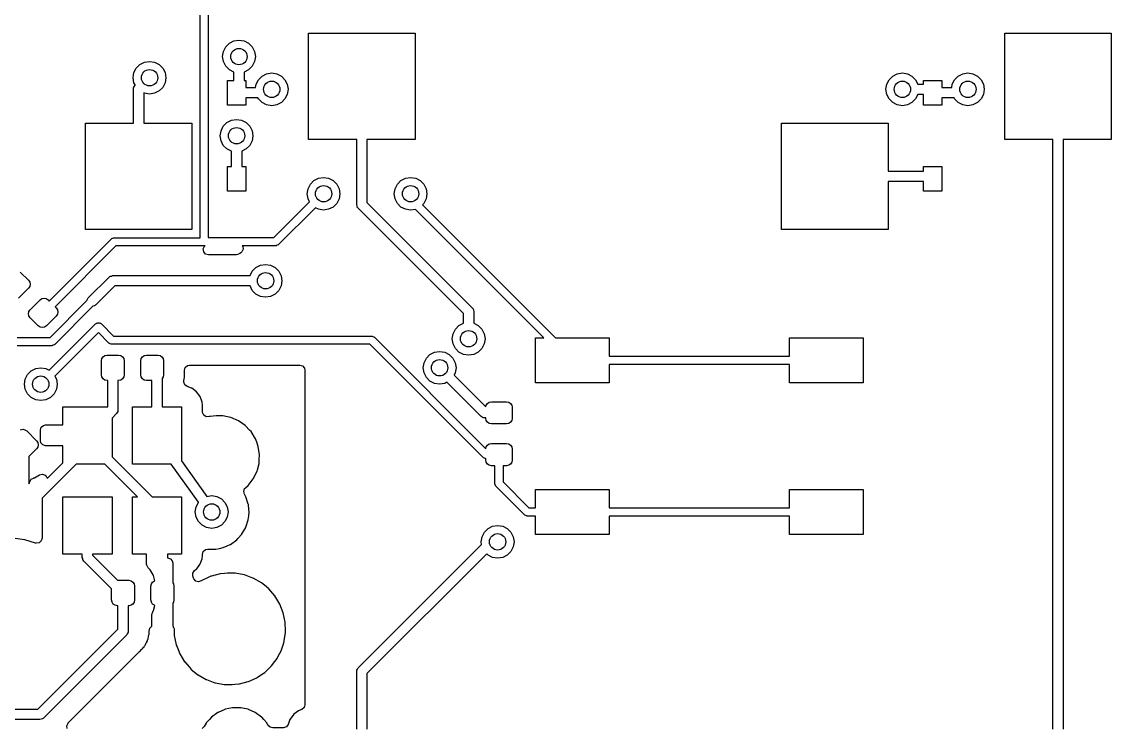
# Model space of a CAD drawing. Extents: x 3.08 to 10.86, y -3.21 to -0.59.
# Drawn here: x 4.618 to 5.665, y -1.685 to -1.006 of the extents above; entities that cross this region are included whole.
import ezdxf

# ---------------------------------------------------------------- set-up
doc = ezdxf.new("R2010")
doc.units = 0
doc.header["$MEASUREMENT"] = 0
doc.layers.add('BLACK', color=7, linetype='CONTINUOUS')

msp = doc.modelspace()

# ---------------------------------------------------------------- linework, layer by layer
at = {"layer": 'BLACK', "linetype": 'CONTINUOUS'}
for p, q in [((4.79722, -0.973994), (4.79722, -1.21341)), ((4.78935, -1.21356), (4.78935, -0.975625)), ((4.81752, -1.02663), (4.82191, -1.02439)), ((4.82191, -1.02439), (4.82677, -1.02362)), ((4.82677, -1.02362), (4.83164, -1.02439)), ((4.83164, -1.02439), (4.83603, -1.02663)), ((4.8937, -1.11909), (4.8937, -1.01673)), ((4.8937, -1.01673), (4.99606, -1.01673)), ((4.99606, -1.01673), (4.99606, -1.11909)), ((5.56299, -1.11909), (5.56299, -1.01673)), ((5.56299, -1.01673), (5.66535, -1.01673)), ((5.66535, -1.01673), (5.66535, -1.11909)), ((4.81102, -1.03937), (4.81179, -1.0345)), ((4.81179, -1.0345), (4.81403, -1.03011)), ((4.81403, -1.03011), (4.81752, -1.02663)), ((4.83603, -1.02663), (4.83951, -1.03011)), ((4.83951, -1.03011), (4.84175, -1.0345)), ((4.84175, -1.0345), (4.84252, -1.03937)), ((4.72807, -1.05045), (4.73155, -1.04697)), ((4.73155, -1.04697), (4.73595, -1.04473)), ((4.73595, -1.04473), (4.74081, -1.04396)), ((4.74081, -1.04396), (4.74568, -1.04473)), ((4.74568, -1.04473), (4.75007, -1.04697)), ((4.75007, -1.04697), (4.75355, -1.05045)), ((4.81179, -1.04424), (4.81102, -1.03937)), ((4.81403, -1.04863), (4.81179, -1.04424)), ((4.84175, -1.04424), (4.83951, -1.04863)), ((4.84252, -1.03937), (4.84175, -1.04424)), ((4.72506, -1.05971), (4.72583, -1.05484)), ((4.72583, -1.05484), (4.72807, -1.05045)), ((4.75355, -1.05045), (4.75579, -1.05484)), ((4.75579, -1.05484), (4.75656, -1.05971)), ((4.81752, -1.05211), (4.81403, -1.04863)), ((4.82185, -1.05432), (4.81752, -1.05211)), ((4.82185, -1.06234), (4.82185, -1.05432)), ((4.83603, -1.05211), (4.83169, -1.05432)), ((4.83169, -1.05432), (4.83169, -1.06234)), ((4.83951, -1.04863), (4.83603, -1.05211)), ((4.84901, -1.05813), (4.8534, -1.05589)), ((4.8534, -1.05589), (4.85827, -1.05512)), ((4.85827, -1.05512), (4.86313, -1.05589)), ((4.86313, -1.05589), (4.86752, -1.05813)), ((5.45531, -1.05813), (5.4597, -1.05589)), ((5.4597, -1.05589), (5.46457, -1.05512)), ((5.46457, -1.05512), (5.46943, -1.05589)), ((5.46943, -1.05589), (5.47382, -1.05813)), ((5.5183, -1.05813), (5.52269, -1.05589)), ((5.52269, -1.05589), (5.52756, -1.05512)), ((5.52756, -1.05512), (5.53243, -1.05589)), ((5.53243, -1.05589), (5.53682, -1.05813)), ((4.72583, -1.06458), (4.72506, -1.05971)), ((4.72559, -1.06881), (4.72625, -1.06779)), ((4.7269, -1.06666), (4.72583, -1.06458)), ((4.72625, -1.06779), (4.72683, -1.06673)), ((4.72683, -1.06673), (4.7269, -1.06666)), ((4.75579, -1.06458), (4.75355, -1.06897)), ((4.75656, -1.05971), (4.75579, -1.06458)), ((4.81561, -1.08596), (4.81561, -1.06234)), ((4.81561, -1.06234), (4.82185, -1.06234)), ((4.83169, -1.06234), (4.83333, -1.06234)), ((4.83333, -1.06234), (4.83333, -1.06923)), ((4.84278, -1.06923), (4.84329, -1.066)), ((4.84329, -1.066), (4.84553, -1.06161)), ((4.84553, -1.06161), (4.84901, -1.05813)), ((4.86752, -1.05813), (4.87101, -1.06161)), ((4.87101, -1.06161), (4.87324, -1.066)), ((4.87324, -1.066), (4.87402, -1.07087)), ((5.44882, -1.07087), (5.44959, -1.066)), ((5.44959, -1.066), (5.45183, -1.06161)), ((5.45183, -1.06161), (5.45531, -1.05813)), ((5.47382, -1.05813), (5.47731, -1.06161)), ((5.47731, -1.06161), (5.47952, -1.06594)), ((5.47952, -1.06594), (5.48491, -1.06594)), ((5.48491, -1.06594), (5.48491, -1.06234)), ((5.48491, -1.06234), (5.50262, -1.06234)), ((5.50262, -1.06234), (5.50262, -1.06923)), ((5.51207, -1.06923), (5.51258, -1.066)), ((5.51258, -1.066), (5.51482, -1.06161)), ((5.51482, -1.06161), (5.5183, -1.05813)), ((5.53682, -1.05813), (5.5403, -1.06161)), ((5.5403, -1.06161), (5.54254, -1.066)), ((5.54254, -1.066), (5.54331, -1.07087)), ((4.72539, -1.07021), (4.72552, -1.06934)), ((4.72539, -1.10335), (4.72539, -1.07021)), ((4.7255, -1.06916), (4.72556, -1.06906)), ((4.72552, -1.06934), (4.7255, -1.06916)), ((4.72556, -1.06906), (4.72559, -1.06881)), ((4.73595, -1.07469), (4.73523, -1.07433)), ((4.73523, -1.07433), (4.73523, -1.10335)), ((4.74081, -1.07546), (4.73595, -1.07469)), ((4.74568, -1.07469), (4.74081, -1.07546)), ((4.75007, -1.07245), (4.74568, -1.07469)), ((4.75355, -1.06897), (4.75007, -1.07245)), ((4.83333, -1.06923), (4.84278, -1.06923)), ((4.87324, -1.07573), (4.87101, -1.08012)), ((4.87402, -1.07087), (4.87324, -1.07573)), ((5.44959, -1.07573), (5.44882, -1.07087)), ((5.45183, -1.08012), (5.44959, -1.07573)), ((5.47952, -1.07579), (5.47731, -1.08012)), ((5.48491, -1.07579), (5.47952, -1.07579)), ((5.48491, -1.08596), (5.48491, -1.07579)), ((5.50262, -1.06923), (5.51207, -1.06923)), ((5.54254, -1.07573), (5.5403, -1.08012)), ((5.54331, -1.07087), (5.54254, -1.07573)), ((4.83333, -1.08596), (4.81561, -1.08596)), ((4.84499, -1.07907), (4.83333, -1.07907)), ((4.83333, -1.07907), (4.83333, -1.08596)), ((4.84553, -1.08012), (4.84499, -1.07907)), ((4.84901, -1.08361), (4.84553, -1.08012)), ((4.8534, -1.08584), (4.84901, -1.08361)), ((4.85827, -1.08661), (4.8534, -1.08584)), ((4.86313, -1.08584), (4.85827, -1.08661)), ((4.86752, -1.08361), (4.86313, -1.08584)), ((4.87101, -1.08012), (4.86752, -1.08361)), ((5.45531, -1.08361), (5.45183, -1.08012)), ((5.4597, -1.08584), (5.45531, -1.08361)), ((5.46457, -1.08661), (5.4597, -1.08584)), ((5.46943, -1.08584), (5.46457, -1.08661)), ((5.47382, -1.08361), (5.46943, -1.08584)), ((5.47731, -1.08012), (5.47382, -1.08361)), ((5.50262, -1.08596), (5.48491, -1.08596)), ((5.51428, -1.07907), (5.50262, -1.07907)), ((5.50262, -1.07907), (5.50262, -1.08596)), ((5.51482, -1.08012), (5.51428, -1.07907)), ((5.5183, -1.08361), (5.51482, -1.08012)), ((5.52269, -1.08584), (5.5183, -1.08361)), ((5.52756, -1.08661), (5.52269, -1.08584)), ((5.53243, -1.08584), (5.52756, -1.08661)), ((5.53682, -1.08361), (5.53243, -1.08584)), ((5.5403, -1.08012), (5.53682, -1.08361)), ((4.81961, -1.10051), (4.82447, -1.09974)), ((4.82447, -1.09974), (4.82934, -1.10051)), ((4.67913, -1.20571), (4.67913, -1.10335)), ((4.67913, -1.10335), (4.72539, -1.10335)), ((4.73523, -1.10335), (4.78149, -1.10335)), ((4.78149, -1.10335), (4.78149, -1.20571)), ((4.8095, -1.11062), (4.81173, -1.10623)), ((4.81173, -1.10623), (4.81522, -1.10274)), ((4.81522, -1.10274), (4.81961, -1.10051)), ((4.82934, -1.10051), (4.83373, -1.10274)), ((4.83373, -1.10274), (4.83721, -1.10623)), ((4.83721, -1.10623), (4.83945, -1.11062)), ((5.34842, -1.20571), (5.34842, -1.10335)), ((5.34842, -1.10335), (5.45078, -1.10335)), ((5.45078, -1.10335), (5.45078, -1.14961)), ((4.80872, -1.11549), (4.8095, -1.11062)), ((4.8095, -1.12035), (4.80872, -1.11549)), ((4.81173, -1.12474), (4.8095, -1.12035)), ((4.83945, -1.12035), (4.83721, -1.12474)), ((4.83945, -1.11062), (4.84022, -1.11549)), ((4.84022, -1.11549), (4.83945, -1.12035)), ((4.93996, -1.11909), (4.8937, -1.11909)), ((4.93996, -1.18168), (4.93996, -1.11909)), ((4.99606, -1.11909), (4.9498, -1.11909)), ((4.9498, -1.11909), (4.9498, -1.17964)), ((5.60925, -1.11909), (5.56299, -1.11909)), ((5.60925, -1.68602), (5.60925, -1.11909)), ((5.66535, -1.11909), (5.61909, -1.11909)), ((5.61909, -1.11909), (5.61909, -1.68602)), ((4.81522, -1.12823), (4.81173, -1.12474)), ((4.81955, -1.13043), (4.81522, -1.12823)), ((4.81955, -1.14501), (4.81955, -1.13043)), ((4.83373, -1.12823), (4.82939, -1.13043)), ((4.82939, -1.13043), (4.82939, -1.14501)), ((4.83721, -1.12474), (4.83373, -1.12823)), ((4.81561, -1.16863), (4.81561, -1.14501)), ((4.81561, -1.14501), (4.81955, -1.14501)), ((4.82939, -1.14501), (4.83333, -1.14501)), ((4.83333, -1.14501), (4.83333, -1.16863)), ((5.45078, -1.14961), (5.48491, -1.14961)), ((5.48491, -1.14961), (5.48491, -1.14501)), ((5.48491, -1.14501), (5.50262, -1.14501)), ((5.50262, -1.14501), (5.50262, -1.16863)), ((4.89316, -1.16639), (4.89539, -1.162)), ((4.89539, -1.162), (4.89888, -1.15852)), ((4.89888, -1.15852), (4.90327, -1.15628)), ((4.90327, -1.15628), (4.90813, -1.15551)), ((4.90813, -1.15551), (4.913, -1.15628)), ((4.913, -1.15628), (4.91739, -1.15852)), ((4.91739, -1.15852), (4.92087, -1.162)), ((4.92087, -1.162), (4.92311, -1.16639)), ((4.97682, -1.16639), (4.97906, -1.162)), ((4.97906, -1.162), (4.98254, -1.15852)), ((4.98254, -1.15852), (4.98693, -1.15628)), ((4.98693, -1.15628), (4.9918, -1.15551)), ((4.9918, -1.15551), (4.99666, -1.15628)), ((4.99666, -1.15628), (5.00105, -1.15852)), ((5.00105, -1.15852), (5.00454, -1.162)), ((5.00454, -1.162), (5.00677, -1.16639)), ((5.48491, -1.15945), (5.45078, -1.15945)), ((5.45078, -1.15945), (5.45078, -1.20571)), ((5.48491, -1.16863), (5.48491, -1.15945)), ((4.83333, -1.16863), (4.81561, -1.16863)), ((4.89239, -1.17126), (4.89316, -1.16639)), ((4.89316, -1.17613), (4.89239, -1.17126)), ((4.92311, -1.16639), (4.92388, -1.17126)), ((4.92388, -1.17126), (4.92311, -1.17613)), ((4.97605, -1.17126), (4.97682, -1.16639)), ((4.97682, -1.17613), (4.97605, -1.17126)), ((5.00677, -1.16639), (5.00754, -1.17126)), ((5.00754, -1.17126), (5.00677, -1.17613)), ((5.50262, -1.16863), (5.48491, -1.16863)), ((4.86042, -1.21341), (4.89469, -1.17914)), ((4.89469, -1.17914), (4.89316, -1.17613)), ((4.92087, -1.18052), (4.91739, -1.184)), ((4.92311, -1.17613), (4.92087, -1.18052)), ((4.9403, -1.18284), (4.93996, -1.18168)), ((4.94055, -1.18403), (4.9403, -1.18284)), ((4.9498, -1.17964), (5.05105, -1.28089)), ((4.97906, -1.18052), (4.97682, -1.17613)), ((4.98254, -1.184), (4.97906, -1.18052)), ((5.00454, -1.18052), (5.00318, -1.18187)), ((5.00318, -1.18187), (5.13116, -1.30984)), ((5.00677, -1.17613), (5.00454, -1.18052)), ((4.90026, -1.1847), (4.86483, -1.22013)), ((4.90327, -1.18624), (4.90026, -1.1847)), ((4.90813, -1.18701), (4.90327, -1.18624)), ((4.913, -1.18624), (4.90813, -1.18701)), ((4.91739, -1.184), (4.913, -1.18624)), ((4.94071, -1.18423), (4.94055, -1.18403)), ((4.94074, -1.18434), (4.94071, -1.18423)), ((4.94088, -1.18446), (4.94074, -1.18434)), ((4.9414, -1.18516), (4.94088, -1.18446)), ((5.04265, -1.28641), (4.9414, -1.18516)), ((4.98693, -1.18624), (4.98254, -1.184)), ((4.9918, -1.18701), (4.98693, -1.18624)), ((4.99645, -1.18627), (4.9918, -1.18701)), ((5.12002, -1.30984), (4.99645, -1.18627)), ((4.64441, -1.27439), (4.70408, -1.21472)), ((4.78149, -1.20571), (4.67913, -1.20571)), ((4.70408, -1.21472), (4.70436, -1.21457)), ((4.70436, -1.21457), (4.70455, -1.21431)), ((4.70455, -1.21431), (4.70543, -1.21403)), ((4.70543, -1.21403), (4.70625, -1.21361)), ((4.70625, -1.21361), (4.70656, -1.21366)), ((4.70656, -1.21366), (4.70686, -1.21356)), ((4.70686, -1.21356), (4.78935, -1.21356)), ((4.79722, -1.21341), (4.86042, -1.21341)), ((5.45078, -1.20571), (5.34842, -1.20571)), ((4.70849, -1.22144), (4.64997, -1.27996)), ((4.79313, -1.22144), (4.70849, -1.22144)), ((4.79247, -1.22431), (4.79363, -1.22177)), ((4.79287, -1.22708), (4.79247, -1.22431)), ((4.79343, -1.22134), (4.79313, -1.22144)), ((4.79375, -1.22139), (4.79343, -1.22134)), ((4.79363, -1.22177), (4.79416, -1.22128)), ((4.79396, -1.22128), (4.79375, -1.22139)), ((4.79416, -1.22128), (4.79396, -1.22128)), ((4.83073, -1.22465), (4.82952, -1.22717)), ((4.86205, -1.22128), (4.82988, -1.22128)), ((4.82988, -1.22128), (4.83038, -1.22188)), ((4.83038, -1.22188), (4.83073, -1.22465)), ((4.86235, -1.22118), (4.86205, -1.22128)), ((4.86267, -1.22123), (4.86235, -1.22118)), ((4.86349, -1.22081), (4.86267, -1.22123)), ((4.86436, -1.22053), (4.86349, -1.22081)), ((4.86455, -1.22027), (4.86436, -1.22053)), ((4.86483, -1.22013), (4.86455, -1.22027)), ((4.7947, -1.22919), (4.79287, -1.22708)), ((4.79738, -1.22998), (4.7947, -1.22919)), ((4.82448, -1.22998), (4.79738, -1.22998)), ((4.82578, -1.2298), (4.82448, -1.22998)), ((4.82788, -1.22851), (4.82578, -1.2298)), ((4.82793, -1.22856), (4.82788, -1.22851)), ((4.82812, -1.22839), (4.82793, -1.22856)), ((4.82829, -1.22819), (4.82812, -1.22839)), ((4.82875, -1.22787), (4.82829, -1.22819)), ((4.82952, -1.22717), (4.82875, -1.22787)), ((4.83741, -1.25), (4.83962, -1.24566)), ((4.83962, -1.24566), (4.8431, -1.24218)), ((4.8431, -1.24218), (4.84749, -1.23994)), ((4.84749, -1.23994), (4.85236, -1.23917)), ((4.85236, -1.23917), (4.85723, -1.23994)), ((4.85723, -1.23994), (4.86162, -1.24218)), ((4.86162, -1.24218), (4.8651, -1.24566)), ((4.8651, -1.24566), (4.86734, -1.25005)), ((4.61657, -1.24655), (4.62436, -1.25435)), ((4.62436, -1.25435), (4.62556, -1.25613)), ((4.62556, -1.25613), (4.62598, -1.25824)), ((4.68193, -1.27134), (4.70184, -1.25144)), ((4.70184, -1.25144), (4.70254, -1.25092)), ((4.70254, -1.25092), (4.70266, -1.25078)), ((4.70266, -1.25078), (4.70276, -1.25075)), ((4.70276, -1.25075), (4.70297, -1.2506)), ((4.70297, -1.2506), (4.70415, -1.25034)), ((4.70415, -1.25034), (4.70532, -1.25)), ((4.70532, -1.25), (4.83741, -1.25)), ((4.86734, -1.25005), (4.86811, -1.25492)), ((4.86811, -1.25492), (4.86734, -1.25979)), ((4.62436, -1.26214), (4.6149, -1.27161)), ((4.62556, -1.26035), (4.62436, -1.26214)), ((4.62598, -1.25824), (4.62556, -1.26035)), ((4.70735, -1.25984), (4.68889, -1.2783)), ((4.83741, -1.25984), (4.70735, -1.25984)), ((4.83962, -1.26418), (4.83741, -1.25984)), ((4.8431, -1.26766), (4.83962, -1.26418)), ((4.8651, -1.26418), (4.86162, -1.26766)), ((4.86734, -1.25979), (4.8651, -1.26418)), ((4.62603, -1.28274), (4.6355, -1.27328)), ((4.6355, -1.27328), (4.63729, -1.27208)), ((4.63729, -1.27208), (4.63939, -1.27166)), ((4.63939, -1.27166), (4.6415, -1.27208)), ((4.6415, -1.27208), (4.64329, -1.27328)), ((4.64329, -1.27328), (4.64441, -1.27439)), ((4.64522, -1.30945), (4.68062, -1.27404)), ((4.68061, -1.27377), (4.68193, -1.27134)), ((4.68062, -1.27404), (4.68061, -1.27377)), ((4.84749, -1.2699), (4.8431, -1.26766)), ((4.85236, -1.27067), (4.84749, -1.2699)), ((4.85723, -1.2699), (4.85236, -1.27067)), ((4.86162, -1.26766), (4.85723, -1.2699)), ((4.62442, -1.28664), (4.62484, -1.28453)), ((4.62484, -1.28875), (4.62442, -1.28664)), ((4.62484, -1.28453), (4.62603, -1.28274)), ((4.68635, -1.27945), (4.64963, -1.31617)), ((4.64997, -1.27996), (4.65109, -1.28107)), ((4.65109, -1.28107), (4.65228, -1.28286)), ((4.65228, -1.28708), (4.65109, -1.28887)), ((4.65228, -1.28286), (4.6527, -1.28497)), ((4.6527, -1.28497), (4.65228, -1.28708)), ((4.68776, -1.27915), (4.68635, -1.27945)), ((4.68889, -1.2783), (4.68776, -1.27915)), ((5.04265, -1.29575), (5.04265, -1.28641)), ((5.05105, -1.28089), (5.05157, -1.28159)), ((5.05157, -1.28159), (5.05171, -1.28171)), ((5.05171, -1.28171), (5.05174, -1.28182)), ((5.05174, -1.28182), (5.05189, -1.28202)), ((5.05189, -1.28202), (5.05215, -1.28321)), ((5.05215, -1.28321), (5.05249, -1.28437)), ((5.05249, -1.28437), (5.05249, -1.29575)), ((4.62603, -1.29054), (4.62484, -1.28875)), ((4.63383, -1.29833), (4.62603, -1.29054)), ((4.63562, -1.29953), (4.63383, -1.29833)), ((4.64162, -1.29833), (4.63983, -1.29953)), ((4.65109, -1.28887), (4.64162, -1.29833)), ((4.64436, -1.34102), (4.68895, -1.29643)), ((4.68895, -1.29643), (4.6895, -1.29615)), ((4.6895, -1.29615), (4.68994, -1.2957)), ((4.68994, -1.2957), (4.69056, -1.29561)), ((4.69056, -1.29561), (4.69112, -1.29532)), ((4.69112, -1.29532), (4.69173, -1.29542)), ((4.69173, -1.29542), (4.69235, -1.29532)), ((4.69235, -1.29532), (4.6929, -1.29561)), ((4.6929, -1.29561), (4.69352, -1.2957)), ((4.69352, -1.2957), (4.69396, -1.29615)), ((4.69396, -1.29615), (4.69452, -1.29643)), ((4.69452, -1.29643), (4.70614, -1.30805)), ((5.03483, -1.30144), (5.03831, -1.29795)), ((5.03831, -1.29795), (5.04265, -1.29575)), ((5.05249, -1.29575), (5.05683, -1.29795)), ((5.05683, -1.29795), (5.06031, -1.30144)), ((4.63772, -1.29995), (4.63562, -1.29953)), ((4.63983, -1.29953), (4.63772, -1.29995)), ((4.69173, -1.30478), (4.6498, -1.34671)), ((4.70172, -1.31477), (4.69173, -1.30478)), ((4.70614, -1.30805), (4.95414, -1.30805)), ((4.95414, -1.30805), (4.95444, -1.30815)), ((4.95444, -1.30815), (4.95476, -1.3081)), ((4.95476, -1.3081), (4.95558, -1.30852)), ((4.95558, -1.30852), (4.95646, -1.3088)), ((4.95646, -1.3088), (4.95664, -1.30906)), ((4.95664, -1.30906), (4.95693, -1.3092)), ((4.95693, -1.3092), (5.06422, -1.4165)), ((5.03182, -1.31069), (5.03259, -1.30583)), ((5.03259, -1.30583), (5.03483, -1.30144)), ((5.06031, -1.30144), (5.06255, -1.30583)), ((5.06255, -1.30583), (5.06332, -1.31069)), ((4.61366, -1.30945), (4.64522, -1.30945)), ((4.64685, -1.31732), (4.61366, -1.31732)), ((4.64715, -1.31722), (4.64685, -1.31732)), ((4.64747, -1.31727), (4.64715, -1.31722)), ((4.64829, -1.31686), (4.64747, -1.31727)), ((4.64916, -1.31657), (4.64829, -1.31686)), ((4.64935, -1.31631), (4.64916, -1.31657)), ((4.64963, -1.31617), (4.64935, -1.31631)), ((4.70201, -1.31492), (4.70172, -1.31477)), ((4.70219, -1.31517), (4.70201, -1.31492)), ((4.70307, -1.31546), (4.70219, -1.31517)), ((4.70389, -1.31588), (4.70307, -1.31546)), ((4.70421, -1.31583), (4.70389, -1.31588)), ((4.70451, -1.31593), (4.70421, -1.31583)), ((4.95251, -1.31593), (4.70451, -1.31593)), ((5.06142, -1.42483), (4.95251, -1.31593)), ((5.03259, -1.31556), (5.03182, -1.31069)), ((5.03483, -1.31995), (5.03259, -1.31556)), ((5.06255, -1.31556), (5.06031, -1.31995)), ((5.06332, -1.31069), (5.06255, -1.31556)), ((5.11181, -1.35315), (5.11181, -1.30984)), ((5.11181, -1.30984), (5.12002, -1.30984)), ((5.13116, -1.30984), (5.18268, -1.30984)), ((5.18268, -1.30984), (5.18268, -1.32756)), ((5.35591, -1.32756), (5.35591, -1.30984)), ((5.35591, -1.30984), (5.42677, -1.30984)), ((5.42677, -1.30984), (5.42677, -1.35315)), ((4.69449, -1.33189), (4.69491, -1.32978)), ((4.69491, -1.32978), (4.6961, -1.32799)), ((4.6961, -1.32799), (4.69789, -1.3268)), ((4.69789, -1.3268), (4.7, -1.32638)), ((4.7, -1.32638), (4.71102, -1.32638)), ((4.71102, -1.32638), (4.71313, -1.3268)), ((4.71313, -1.3268), (4.71492, -1.32799)), ((4.71492, -1.32799), (4.71612, -1.32978)), ((4.71612, -1.32978), (4.71654, -1.33189)), ((4.73228, -1.33189), (4.7327, -1.32978)), ((4.7327, -1.32978), (4.7339, -1.32799)), ((4.7339, -1.32799), (4.73569, -1.3268)), ((4.73569, -1.3268), (4.7378, -1.32638)), ((4.7378, -1.32638), (4.74882, -1.32638)), ((4.74882, -1.32638), (4.75093, -1.3268)), ((4.75093, -1.3268), (4.75272, -1.32799)), ((4.75272, -1.32799), (4.75391, -1.32978)), ((4.75391, -1.32978), (4.75433, -1.33189)), ((5.00471, -1.33372), (5.00694, -1.32933)), ((5.00694, -1.32933), (5.01043, -1.32584)), ((5.01043, -1.32584), (5.01482, -1.3236)), ((5.01482, -1.3236), (5.01968, -1.32283)), ((5.01968, -1.32283), (5.02455, -1.3236)), ((5.02455, -1.3236), (5.02894, -1.32584)), ((5.02894, -1.32584), (5.03242, -1.32933)), ((5.03242, -1.32933), (5.03466, -1.33372)), ((5.03831, -1.32344), (5.03483, -1.31995)), ((5.0427, -1.32567), (5.03831, -1.32344)), ((5.04757, -1.32644), (5.0427, -1.32567)), ((5.05244, -1.32567), (5.04757, -1.32644)), ((5.05683, -1.32344), (5.05244, -1.32567)), ((5.06031, -1.31995), (5.05683, -1.32344)), ((5.18268, -1.32756), (5.35591, -1.32756)), ((4.62697, -1.34159), (4.63136, -1.33935)), ((4.63136, -1.33935), (4.63622, -1.33858)), ((4.63622, -1.33858), (4.64109, -1.33935)), ((4.64109, -1.33935), (4.64436, -1.34102)), ((4.69449, -1.34528), (4.69449, -1.33189)), ((4.71654, -1.33189), (4.71654, -1.34528)), ((4.73228, -1.34528), (4.73228, -1.33189)), ((4.75433, -1.33189), (4.75433, -1.34528)), ((4.77435, -1.34091), (4.77514, -1.33822)), ((4.77514, -1.33822), (4.77725, -1.33639)), ((4.77725, -1.33639), (4.77931, -1.33595)), ((4.77931, -1.33595), (4.8852, -1.33595)), ((4.8852, -1.33595), (4.88788, -1.33673)), ((4.88788, -1.33673), (4.88971, -1.33885)), ((4.88971, -1.33885), (4.89016, -1.34091)), ((5.00393, -1.33858), (5.00471, -1.33372)), ((5.00471, -1.34345), (5.00393, -1.33858)), ((5.03466, -1.33372), (5.03543, -1.33858)), ((5.03543, -1.33858), (5.03466, -1.34345)), ((5.35591, -1.33543), (5.18268, -1.33543)), ((5.18268, -1.33543), (5.18268, -1.35315)), ((5.35591, -1.35315), (5.35591, -1.33543)), ((4.62048, -1.35433), (4.62125, -1.34946)), ((4.62125, -1.34946), (4.62348, -1.34507)), ((4.62348, -1.34507), (4.62697, -1.34159)), ((4.6498, -1.34671), (4.6512, -1.34946)), ((4.6512, -1.34946), (4.65197, -1.35433)), ((4.69491, -1.34738), (4.69449, -1.34528)), ((4.6961, -1.34917), (4.69491, -1.34738)), ((4.69789, -1.35037), (4.6961, -1.34917)), ((4.7, -1.35079), (4.69789, -1.35037)), ((4.70059, -1.35079), (4.7, -1.35079)), ((4.70059, -1.37598), (4.70059, -1.35079)), ((4.71102, -1.35079), (4.71043, -1.35079)), ((4.71043, -1.35079), (4.71043, -1.37913)), ((4.71313, -1.35037), (4.71102, -1.35079)), ((4.71492, -1.34917), (4.71313, -1.35037)), ((4.71612, -1.34738), (4.71492, -1.34917)), ((4.71654, -1.34528), (4.71612, -1.34738)), ((4.7327, -1.34738), (4.73228, -1.34528)), ((4.7339, -1.34917), (4.7327, -1.34738)), ((4.73569, -1.35037), (4.7339, -1.34917)), ((4.7378, -1.35079), (4.73569, -1.35037)), ((4.74311, -1.35079), (4.7378, -1.35079)), ((4.74311, -1.37598), (4.74311, -1.35079)), ((4.75391, -1.34738), (4.75295, -1.34882)), ((4.75295, -1.34882), (4.75295, -1.37598)), ((4.75433, -1.34528), (4.75391, -1.34738)), ((4.77369, -1.35227), (4.77388, -1.35054)), ((4.77388, -1.35054), (4.77417, -1.34954)), ((4.77417, -1.34954), (4.77424, -1.3493)), ((4.77417, -1.34954), (4.77417, -1.34954)), ((4.77424, -1.3493), (4.77435, -1.34785)), ((4.77435, -1.34785), (4.77435, -1.34091)), ((4.89016, -1.34091), (4.89016, -1.66253)), ((5.00694, -1.34784), (5.00471, -1.34345)), ((5.01043, -1.35132), (5.00694, -1.34784)), ((5.03466, -1.34345), (5.0336, -1.34554)), ((5.0336, -1.34554), (5.06425, -1.37619)), ((4.62125, -1.3592), (4.62048, -1.35433)), ((4.62348, -1.36359), (4.62125, -1.3592)), ((4.6512, -1.3592), (4.64896, -1.36359)), ((4.65197, -1.35433), (4.6512, -1.3592)), ((4.77466, -1.35489), (4.77369, -1.35227)), ((4.7769, -1.35657), (4.77466, -1.35489)), ((4.78104, -1.35812), (4.7769, -1.35657)), ((4.78137, -1.35824), (4.78104, -1.35812)), ((4.78104, -1.35812), (4.78104, -1.35812)), ((4.78596, -1.36168), (4.78137, -1.35824)), ((5.01482, -1.35356), (5.01043, -1.35132)), ((5.01968, -1.35433), (5.01482, -1.35356)), ((5.02455, -1.35356), (5.01968, -1.35433)), ((5.02664, -1.3525), (5.02455, -1.35356)), ((5.05951, -1.38537), (5.02664, -1.3525)), ((5.18268, -1.35315), (5.11181, -1.35315)), ((5.42677, -1.35315), (5.35591, -1.35315)), ((4.62697, -1.36707), (4.62348, -1.36359)), ((4.63136, -1.36931), (4.62697, -1.36707)), ((4.63622, -1.37008), (4.63136, -1.36931)), ((4.64109, -1.36931), (4.63622, -1.37008)), ((4.64548, -1.36707), (4.64109, -1.36931)), ((4.64896, -1.36359), (4.64548, -1.36707)), ((4.78939, -1.36627), (4.78596, -1.36168)), ((4.79141, -1.37164), (4.78939, -1.36627)), ((4.79167, -1.37409), (4.79141, -1.37164)), ((5.06573, -1.37282), (5.06745, -1.37166)), ((5.06745, -1.37166), (5.06949, -1.37126)), ((5.06949, -1.37126), (5.08406, -1.37126)), ((5.08406, -1.37126), (5.08609, -1.37166)), ((5.08609, -1.37166), (5.08781, -1.37282)), ((4.65748, -1.39354), (4.65748, -1.37598)), ((4.65748, -1.37598), (4.70059, -1.37598)), ((4.70957, -1.38155), (4.70899, -1.38261)), ((4.71023, -1.38053), (4.70957, -1.38155)), ((4.71027, -1.38028), (4.71023, -1.38053)), ((4.71032, -1.38018), (4.71027, -1.38028)), ((4.71043, -1.37913), (4.71031, -1.38)), ((4.71031, -1.38), (4.71032, -1.38018)), ((4.72441, -1.4311), (4.72441, -1.37598)), ((4.72441, -1.37598), (4.74311, -1.37598)), ((4.75295, -1.37598), (4.77165, -1.37598)), ((4.77165, -1.37598), (4.77165, -1.42819)), ((4.79167, -1.38081), (4.79167, -1.37409)), ((4.79174, -1.38161), (4.79167, -1.38081)), ((4.79294, -1.38413), (4.79174, -1.38161)), ((5.06425, -1.37619), (5.06458, -1.37454)), ((5.06458, -1.37454), (5.06573, -1.37282)), ((5.08781, -1.37282), (5.08897, -1.37454)), ((5.08897, -1.37454), (5.08937, -1.37657)), ((5.08937, -1.37657), (5.08937, -1.3872)), ((4.70899, -1.38261), (4.70472, -1.38688)), ((4.70472, -1.38688), (4.70472, -1.42414)), ((4.79532, -1.3856), (4.79294, -1.38413)), ((4.79812, -1.38555), (4.79532, -1.3856)), ((4.79825, -1.3855), (4.79812, -1.38555)), ((4.7989, -1.3853), (4.79825, -1.3855)), ((4.79915, -1.38527), (4.7989, -1.3853)), ((4.80202, -1.38498), (4.79915, -1.38527)), ((4.79915, -1.38527), (4.79915, -1.38527)), ((4.80488, -1.38469), (4.80202, -1.38498)), ((4.81078, -1.38469), (4.80488, -1.38469)), ((4.81085, -1.3847), (4.81078, -1.38469)), ((4.81104, -1.38471), (4.81085, -1.3847)), ((4.81085, -1.3847), (4.81085, -1.3847)), ((4.81085, -1.3847), (4.81085, -1.3847)), ((4.81123, -1.38474), (4.81104, -1.38471)), ((4.8159, -1.38572), (4.81123, -1.38474)), ((4.81123, -1.38474), (4.81123, -1.38474)), ((4.8189, -1.38635), (4.8159, -1.38572)), ((4.82627, -1.38954), (4.8189, -1.38635)), ((4.82647, -1.38968), (4.82627, -1.38954)), ((4.83263, -1.39399), (4.82647, -1.38968)), ((4.82647, -1.38968), (4.82647, -1.38968)), ((5.06057, -1.38595), (5.05951, -1.38537)), ((5.06159, -1.38661), (5.06057, -1.38595)), ((5.06184, -1.38664), (5.06159, -1.38661)), ((5.06194, -1.3867), (5.06184, -1.38664)), ((5.06212, -1.38669), (5.06194, -1.3867)), ((5.06299, -1.38681), (5.06212, -1.38669)), ((5.06417, -1.38681), (5.06299, -1.38681)), ((5.06417, -1.3872), (5.06417, -1.38681)), ((5.06458, -1.38924), (5.06417, -1.3872)), ((5.06573, -1.39096), (5.06458, -1.38924)), ((5.06745, -1.39212), (5.06573, -1.39096)), ((5.06949, -1.39252), (5.06745, -1.39212)), ((5.08406, -1.39252), (5.06949, -1.39252)), ((5.08609, -1.39212), (5.08406, -1.39252)), ((5.08781, -1.39096), (5.08609, -1.39212)), ((5.08897, -1.38924), (5.08781, -1.39096)), ((5.08937, -1.3872), (5.08897, -1.38924)), ((4.61672, -1.39811), (4.61883, -1.39769)), ((4.61883, -1.39769), (4.62094, -1.39811)), ((4.62094, -1.39811), (4.62272, -1.39931)), ((4.62272, -1.39931), (4.63219, -1.40877)), ((4.63591, -1.3985), (4.63669, -1.39582)), ((4.63591, -1.40858), (4.63591, -1.3985)), ((4.63669, -1.39582), (4.63881, -1.39399)), ((4.63881, -1.39399), (4.64087, -1.39354)), ((4.64087, -1.39354), (4.65748, -1.39354)), ((4.83284, -1.39414), (4.83263, -1.39399)), ((4.83302, -1.39432), (4.83284, -1.39414)), ((4.83697, -1.3985), (4.83302, -1.39432)), ((4.83836, -1.39997), (4.83697, -1.3985)), ((4.84259, -1.4068), (4.83836, -1.39997)), ((4.63219, -1.40877), (4.63338, -1.41056)), ((4.63338, -1.41056), (4.6338, -1.41267)), ((4.6338, -1.41267), (4.63338, -1.41478)), ((4.63635, -1.41064), (4.63591, -1.40858)), ((4.63818, -1.41276), (4.63635, -1.41064)), ((4.64087, -1.41354), (4.63818, -1.41276)), ((4.65748, -1.41354), (4.64087, -1.41354)), ((4.65748, -1.43009), (4.65748, -1.41354)), ((4.84268, -1.40703), (4.84259, -1.4068)), ((4.84386, -1.41024), (4.84268, -1.40703)), ((4.84268, -1.40703), (4.84268, -1.40703)), ((4.84536, -1.41433), (4.84386, -1.41024)), ((5.06458, -1.4147), (5.06573, -1.41297)), ((5.06573, -1.41297), (5.06745, -1.41182)), ((5.06745, -1.41182), (5.06949, -1.41142)), ((5.06949, -1.41142), (5.08406, -1.41142)), ((5.08406, -1.41142), (5.08609, -1.41182)), ((5.08609, -1.41182), (5.08781, -1.41297)), ((5.08781, -1.41297), (5.08897, -1.4147)), ((4.63219, -1.41657), (4.62478, -1.42398)), ((4.62478, -1.42398), (4.62478, -1.45017)), ((4.63338, -1.41478), (4.63219, -1.41657)), ((4.70472, -1.42414), (4.74318, -1.4626)), ((4.84656, -1.42227), (4.84536, -1.41433)), ((4.84635, -1.4263), (4.84655, -1.42252)), ((4.84655, -1.42252), (4.84656, -1.42227)), ((4.84655, -1.42252), (4.84655, -1.42252)), ((5.06422, -1.4165), (5.06458, -1.4147)), ((5.08897, -1.4147), (5.08937, -1.41673)), ((5.08937, -1.41673), (5.08937, -1.42736)), ((4.67038, -1.4311), (4.63746, -1.46403)), ((4.6425, -1.44507), (4.65748, -1.43009)), ((4.69776, -1.4311), (4.67038, -1.4311)), ((4.72926, -1.4626), (4.69776, -1.4311)), ((4.76164, -1.4311), (4.72441, -1.4311)), ((4.78789, -1.46791), (4.76164, -1.4311)), ((4.77165, -1.42819), (4.79591, -1.46221)), ((4.84451, -1.43656), (4.84608, -1.43053)), ((4.84608, -1.43053), (4.84614, -1.43029)), ((4.84608, -1.43053), (4.84608, -1.43053)), ((4.84614, -1.43029), (4.84635, -1.4263)), ((5.0617, -1.42498), (5.06142, -1.42483)), ((5.06189, -1.42523), (5.0617, -1.42498)), ((5.06276, -1.42552), (5.06189, -1.42523)), ((5.06358, -1.42594), (5.06276, -1.42552)), ((5.0639, -1.42589), (5.06358, -1.42594)), ((5.06417, -1.42598), (5.0639, -1.42589)), ((5.06417, -1.42736), (5.06417, -1.42598)), ((5.06458, -1.4294), (5.06417, -1.42736)), ((5.06573, -1.43112), (5.06458, -1.4294)), ((5.06745, -1.43227), (5.06573, -1.43112)), ((5.06949, -1.43268), (5.06745, -1.43227)), ((5.07283, -1.43268), (5.06949, -1.43268)), ((5.07283, -1.45), (5.07283, -1.43268)), ((5.08406, -1.43268), (5.08071, -1.43268)), ((5.08071, -1.43268), (5.08071, -1.44837)), ((5.08609, -1.43227), (5.08406, -1.43268)), ((5.08781, -1.43112), (5.08609, -1.43227)), ((5.08897, -1.4294), (5.08781, -1.43112)), ((5.08937, -1.42736), (5.08897, -1.4294)), ((4.62711, -1.44572), (4.62926, -1.44455)), ((4.62926, -1.44455), (4.62966, -1.44445)), ((4.62966, -1.44445), (4.63024, -1.44422)), ((4.63024, -1.44422), (4.63502, -1.44159)), ((4.63502, -1.44159), (4.63775, -1.44099)), ((4.63775, -1.44099), (4.64037, -1.44196)), ((4.64037, -1.44196), (4.64138, -1.44297)), ((4.64138, -1.44297), (4.64205, -1.44386)), ((4.64205, -1.44386), (4.6425, -1.44507)), ((4.83565, -1.45161), (4.84058, -1.44526)), ((4.84058, -1.44526), (4.84412, -1.43806)), ((4.84412, -1.43806), (4.84451, -1.43656)), ((4.62478, -1.45017), (4.62534, -1.44914)), ((4.62534, -1.44914), (4.62549, -1.44887)), ((4.62549, -1.44887), (4.62568, -1.44813)), ((4.62568, -1.44813), (4.62711, -1.44572)), ((4.83132, -1.45737), (4.83224, -1.45473)), ((4.83224, -1.45473), (4.83305, -1.45384)), ((4.83305, -1.45384), (4.83546, -1.45177)), ((4.83546, -1.45177), (4.83565, -1.45161)), ((5.07293, -1.4503), (5.07283, -1.45)), ((5.07288, -1.45062), (5.07293, -1.4503)), ((5.0733, -1.45144), (5.07288, -1.45062)), ((5.07359, -1.45231), (5.0733, -1.45144)), ((5.07384, -1.4525), (5.07359, -1.45231)), ((5.07399, -1.45278), (5.07384, -1.4525)), ((5.10115, -1.47995), (5.07399, -1.45278)), ((5.08071, -1.44837), (5.10557, -1.47323)), ((5.11181, -1.47323), (5.11181, -1.45551)), ((5.11181, -1.45551), (5.18268, -1.45551)), ((5.18268, -1.45551), (5.18268, -1.47323)), ((5.35591, -1.47323), (5.35591, -1.45551)), ((5.35591, -1.45551), (5.42677, -1.45551)), ((5.42677, -1.45551), (5.42677, -1.49882)), ((4.63746, -1.46403), (4.63746, -1.50234)), ((4.65748, -1.51772), (4.65748, -1.4626)), ((4.65748, -1.4626), (4.70472, -1.4626)), ((4.70472, -1.4626), (4.70472, -1.51772)), ((4.72441, -1.51772), (4.72441, -1.4626)), ((4.72441, -1.4626), (4.72926, -1.4626)), ((4.74318, -1.4626), (4.77165, -1.4626)), ((4.77165, -1.4626), (4.77165, -1.51772)), ((4.79591, -1.46221), (4.80057, -1.46147)), ((4.80057, -1.46147), (4.80544, -1.46224)), ((4.80544, -1.46224), (4.80983, -1.46448)), ((4.80983, -1.46448), (4.81331, -1.46796)), ((4.83198, -1.46009), (4.83132, -1.45737)), ((4.83343, -1.46259), (4.83198, -1.46009)), ((4.83575, -1.46974), (4.83343, -1.46259)), ((4.78482, -1.47722), (4.78559, -1.47235)), ((4.78559, -1.47235), (4.78783, -1.46796)), ((4.78783, -1.46796), (4.78789, -1.46791)), ((4.81331, -1.46796), (4.81555, -1.47235)), ((4.81555, -1.47235), (4.81632, -1.47722)), ((4.83578, -1.47), (4.83575, -1.46974)), ((4.83628, -1.47476), (4.83578, -1.47)), ((4.83578, -1.47), (4.83578, -1.47)), ((4.83654, -1.47722), (4.83628, -1.47476)), ((5.10557, -1.47323), (5.11181, -1.47323)), ((5.18268, -1.47323), (5.35591, -1.47323)), ((4.78559, -1.48208), (4.78482, -1.47722)), ((4.78783, -1.48647), (4.78559, -1.48208)), ((4.79131, -1.48996), (4.78783, -1.48647)), ((4.81331, -1.48647), (4.80983, -1.48996)), ((4.81555, -1.48208), (4.81331, -1.48647)), ((4.81632, -1.47722), (4.81555, -1.48208)), ((4.83343, -1.49185), (4.83575, -1.4847)), ((4.83575, -1.4847), (4.83613, -1.48107)), ((4.83613, -1.48107), (4.83651, -1.47748)), ((4.83651, -1.47748), (4.83654, -1.47722)), ((5.10144, -1.48009), (5.10115, -1.47995)), ((5.10162, -1.48035), (5.10144, -1.48009)), ((5.1025, -1.48064), (5.10162, -1.48035)), ((5.10332, -1.48105), (5.1025, -1.48064)), ((5.10363, -1.481), (5.10332, -1.48105)), ((5.10394, -1.4811), (5.10363, -1.481)), ((5.11181, -1.4811), (5.10394, -1.4811)), ((5.11181, -1.49882), (5.11181, -1.4811)), ((5.35591, -1.4811), (5.18268, -1.4811)), ((5.18268, -1.4811), (5.18268, -1.49882)), ((5.35591, -1.49882), (5.35591, -1.4811)), ((4.7957, -1.4922), (4.79131, -1.48996)), ((4.80057, -1.49297), (4.7957, -1.4922)), ((4.80544, -1.4922), (4.80057, -1.49297)), ((4.80983, -1.48996), (4.80544, -1.4922)), ((4.82967, -1.49836), (4.83233, -1.49375)), ((4.83233, -1.49375), (4.8333, -1.49207)), ((4.8333, -1.49207), (4.83343, -1.49185)), ((4.8333, -1.49207), (4.8333, -1.49207)), ((5.06048, -1.50104), (5.06272, -1.49665)), ((5.06272, -1.49665), (5.0662, -1.49316)), ((5.0662, -1.49316), (5.07059, -1.49093)), ((5.07059, -1.49093), (5.07546, -1.49016)), ((5.07546, -1.49016), (5.08032, -1.49093)), ((5.08032, -1.49093), (5.08471, -1.49316)), ((5.08471, -1.49316), (5.0882, -1.49665)), ((5.0882, -1.49665), (5.09043, -1.50104)), ((4.62065, -1.504), (4.60946, -1.50223)), ((4.62081, -1.50403), (4.62065, -1.504)), ((4.62065, -1.504), (4.62065, -1.504)), ((4.62097, -1.50408), (4.62081, -1.50403)), ((4.63108, -1.50709), (4.62097, -1.50408)), ((4.62097, -1.50408), (4.62097, -1.50408)), ((4.63179, -1.50725), (4.63108, -1.50709)), ((4.63456, -1.50685), (4.63179, -1.50725)), ((4.63667, -1.50502), (4.63456, -1.50685)), ((4.63746, -1.50234), (4.63667, -1.50502)), ((4.81855, -1.50836), (4.82464, -1.50395)), ((4.82464, -1.50395), (4.82583, -1.50262)), ((4.82583, -1.50262), (4.82949, -1.49855)), ((4.82949, -1.49855), (4.82967, -1.49836)), ((4.82949, -1.49855), (4.82949, -1.49855)), ((5.05971, -1.5059), (5.06048, -1.50104)), ((5.0601, -1.5084), (5.05971, -1.5059)), ((5.09043, -1.50104), (5.0912, -1.5059)), ((5.0912, -1.5059), (5.09043, -1.51077)), ((5.18268, -1.49882), (5.11181, -1.49882)), ((5.42677, -1.49882), (5.35591, -1.49882)), ((4.67618, -1.51772), (4.65748, -1.51772)), ((4.67618, -1.52087), (4.67618, -1.51772)), ((4.70472, -1.51772), (4.68602, -1.51772)), ((4.68602, -1.51772), (4.68602, -1.51883)), ((4.73803, -1.51772), (4.72441, -1.51772)), ((4.73803, -1.52743), (4.73803, -1.51772)), ((4.77165, -1.51772), (4.75807, -1.51772)), ((4.75807, -1.51772), (4.75807, -1.52076)), ((4.79165, -1.51793), (4.79244, -1.51524)), ((4.79165, -1.51948), (4.79165, -1.51793)), ((4.79244, -1.51524), (4.79455, -1.51341)), ((4.79455, -1.51341), (4.79681, -1.51305)), ((4.79681, -1.51305), (4.79681, -1.51299)), ((4.79681, -1.51299), (4.80433, -1.51299)), ((4.80433, -1.51299), (4.80458, -1.51293)), ((4.80458, -1.51293), (4.80801, -1.5122)), ((4.80458, -1.51293), (4.80458, -1.51293)), ((4.80801, -1.5122), (4.81168, -1.51142)), ((4.81168, -1.51142), (4.81527, -1.50983)), ((4.81527, -1.50983), (4.81832, -1.50847)), ((4.81832, -1.50847), (4.81855, -1.50836)), ((4.81832, -1.50847), (4.81832, -1.50847)), ((4.9414, -1.62711), (5.0601, -1.5084)), ((5.06499, -1.51744), (4.9498, -1.63263)), ((5.0662, -1.51865), (5.06499, -1.51744)), ((5.07059, -1.52088), (5.0662, -1.51865)), ((5.08471, -1.51865), (5.08032, -1.52088)), ((5.0882, -1.51516), (5.08471, -1.51865)), ((5.09043, -1.51077), (5.0882, -1.51516)), ((4.67652, -1.52203), (4.67618, -1.52087)), ((4.67678, -1.52321), (4.67652, -1.52203)), ((4.67693, -1.52342), (4.67678, -1.52321)), ((4.67696, -1.52352), (4.67693, -1.52342)), ((4.6771, -1.52364), (4.67696, -1.52352)), ((4.67762, -1.52435), (4.6771, -1.52364)), ((4.70433, -1.55105), (4.67762, -1.52435)), ((4.68602, -1.51883), (4.71011, -1.54291)), ((4.73814, -1.52848), (4.73803, -1.52743)), ((4.73948, -1.53094), (4.73814, -1.52848)), ((4.75807, -1.52076), (4.75821, -1.52123)), ((4.75821, -1.52123), (4.75826, -1.52127)), ((4.75826, -1.52127), (4.75909, -1.52145)), ((4.75909, -1.52145), (4.75906, -1.52159)), ((4.75906, -1.52159), (4.76087, -1.52213)), ((4.76087, -1.52213), (4.7627, -1.52424)), ((4.7627, -1.52424), (4.76315, -1.5263)), ((4.76315, -1.5263), (4.76315, -1.54541)), ((4.78615, -1.53172), (4.78916, -1.5277)), ((4.78916, -1.5277), (4.7895, -1.52709)), ((4.7895, -1.52709), (4.79128, -1.52235)), ((4.79128, -1.52235), (4.79142, -1.52175)), ((4.79142, -1.52175), (4.79164, -1.51974)), ((4.79164, -1.51974), (4.79165, -1.51948)), ((5.07546, -1.52165), (5.07059, -1.52088)), ((5.08032, -1.52088), (5.07546, -1.52165)), ((4.7412, -1.53265), (4.73948, -1.53094)), ((4.74136, -1.53292), (4.7412, -1.53265)), ((4.74423, -1.53778), (4.74136, -1.53292)), ((4.74448, -1.5382), (4.74423, -1.53778)), ((4.74595, -1.54325), (4.74448, -1.5382)), ((4.7824, -1.53588), (4.78392, -1.53353)), ((4.7824, -1.53867), (4.7824, -1.53588)), ((4.783, -1.54075), (4.7824, -1.53867)), ((4.78392, -1.53353), (4.78418, -1.53332)), ((4.78418, -1.53332), (4.78566, -1.53222)), ((4.78566, -1.53222), (4.78615, -1.53172)), ((4.79988, -1.53899), (4.796, -1.54073)), ((4.80007, -1.5389), (4.79988, -1.53899)), ((4.79988, -1.53899), (4.79988, -1.53899)), ((4.80027, -1.53885), (4.80007, -1.5389)), ((4.80866, -1.53667), (4.80027, -1.53885)), ((4.80027, -1.53885), (4.80027, -1.53885)), ((4.80886, -1.53662), (4.80866, -1.53667)), ((4.80866, -1.53667), (4.80866, -1.53667)), ((4.80907, -1.5366), (4.80886, -1.53662)), ((4.81299, -1.53627), (4.80907, -1.5366)), ((4.80907, -1.5366), (4.80907, -1.5366)), ((4.81563, -1.53605), (4.81299, -1.53627)), ((4.82201, -1.53605), (4.81563, -1.53605)), ((4.82207, -1.53605), (4.82201, -1.53605)), ((4.82227, -1.53606), (4.82207, -1.53605)), ((4.82207, -1.53605), (4.82207, -1.53605)), ((4.82297, -1.53609), (4.82227, -1.53606)), ((4.82313, -1.53612), (4.82297, -1.53609)), ((4.8317, -1.53767), (4.82313, -1.53612)), ((4.82313, -1.53612), (4.82313, -1.53612)), ((4.8319, -1.53771), (4.8317, -1.53767)), ((4.8317, -1.53767), (4.8317, -1.53767)), ((4.8321, -1.53778), (4.8319, -1.53771)), ((4.84024, -1.54073), (4.8321, -1.53778)), ((4.8321, -1.53778), (4.8321, -1.53778)), ((4.71011, -1.54291), (4.72087, -1.54291)), ((4.72087, -1.54291), (4.72298, -1.54333)), ((4.72298, -1.54333), (4.72476, -1.54453)), ((4.72476, -1.54453), (4.72596, -1.54632)), ((4.72596, -1.54632), (4.72638, -1.54843)), ((4.72638, -1.54843), (4.72638, -1.56181)), ((4.74213, -1.54843), (4.74255, -1.54632)), ((4.74213, -1.56181), (4.74213, -1.54843)), ((4.74255, -1.54632), (4.74374, -1.54453)), ((4.74374, -1.54453), (4.74553, -1.54333)), ((4.74553, -1.54333), (4.74595, -1.54325)), ((4.76315, -1.54541), (4.76375, -1.54632)), ((4.76375, -1.54632), (4.76417, -1.54843)), ((4.76417, -1.54843), (4.76417, -1.56181)), ((4.78329, -1.54152), (4.783, -1.54075)), ((4.78517, -1.54359), (4.78329, -1.54152)), ((4.78787, -1.54432), (4.78517, -1.54359)), ((4.79053, -1.54348), (4.78787, -1.54432)), ((4.79161, -1.54275), (4.79053, -1.54348)), ((4.79179, -1.54263), (4.79161, -1.54275)), ((4.79161, -1.54275), (4.79161, -1.54275)), ((4.796, -1.54073), (4.79179, -1.54263)), ((4.84044, -1.54081), (4.84024, -1.54073)), ((4.84024, -1.54073), (4.84024, -1.54073)), ((4.84833, -1.5453), (4.84044, -1.54081)), ((4.8485, -1.54543), (4.84833, -1.5453)), ((4.85127, -1.54771), (4.8485, -1.54543)), ((4.8485, -1.54543), (4.8485, -1.54543)), ((4.85536, -1.55106), (4.85127, -1.54771)), ((4.70433, -1.56181), (4.70433, -1.55105)), ((4.86131, -1.55792), (4.85536, -1.55106)), ((4.86602, -1.56568), (4.86131, -1.55792)), ((4.70475, -1.56392), (4.70433, -1.56181)), ((4.70595, -1.56571), (4.70475, -1.56392)), ((4.70773, -1.5669), (4.70595, -1.56571)), ((4.70984, -1.56732), (4.70773, -1.5669)), ((4.71043, -1.56732), (4.70984, -1.56732)), ((4.71043, -1.58986), (4.71043, -1.56732)), ((4.72087, -1.56732), (4.72028, -1.56732)), ((4.72028, -1.56732), (4.72028, -1.5919)), ((4.72298, -1.5669), (4.72087, -1.56732)), ((4.72476, -1.56571), (4.72298, -1.5669)), ((4.72596, -1.56392), (4.72476, -1.56571)), ((4.72638, -1.56181), (4.72596, -1.56392)), ((4.74255, -1.56392), (4.74213, -1.56181)), ((4.74374, -1.56571), (4.74255, -1.56392)), ((4.74553, -1.5669), (4.74374, -1.56571)), ((4.74448, -1.57203), (4.74595, -1.56699)), ((4.74595, -1.56699), (4.74553, -1.5669)), ((4.76375, -1.56392), (4.76315, -1.56482)), ((4.76315, -1.56482), (4.76315, -1.58636)), ((4.76417, -1.56181), (4.76375, -1.56392)), ((4.86936, -1.57413), (4.86602, -1.56568)), ((4.74315, -1.57564), (4.74384, -1.57312)), ((4.74315, -1.58659), (4.74315, -1.57564)), ((4.74384, -1.57312), (4.74433, -1.5723)), ((4.74433, -1.5723), (4.74448, -1.57203)), ((4.74433, -1.5723), (4.74433, -1.5723)), ((4.87122, -1.58302), (4.86936, -1.57413)), ((4.6334, -1.66689), (4.71043, -1.58986)), ((4.72028, -1.5919), (4.72015, -1.59277)), ((4.7404, -1.5918), (4.74093, -1.58905)), ((4.74048, -1.59269), (4.7404, -1.5918)), ((4.74093, -1.58905), (4.74264, -1.58716)), ((4.74264, -1.58716), (4.74299, -1.58694)), ((4.74299, -1.58694), (4.74315, -1.58659)), ((4.76315, -1.58636), (4.76357, -1.58781)), ((4.76357, -1.58781), (4.76417, -1.58873)), ((4.76417, -1.58873), (4.76437, -1.58994)), ((4.76437, -1.58994), (4.7646, -1.59611)), ((4.87156, -1.5921), (4.87122, -1.58302)), ((4.71883, -1.59538), (4.63892, -1.67529)), ((4.71942, -1.59432), (4.71883, -1.59538)), ((4.72007, -1.5933), (4.71942, -1.59432)), ((4.72011, -1.59305), (4.72007, -1.5933)), ((4.72016, -1.59295), (4.72011, -1.59305)), ((4.72015, -1.59277), (4.72016, -1.59295)), ((4.73789, -1.60268), (4.73873, -1.60115)), ((4.73873, -1.60115), (4.73881, -1.60085)), ((4.73881, -1.60085), (4.73893, -1.60038)), ((4.73881, -1.60085), (4.73881, -1.60085)), ((4.73893, -1.60038), (4.73918, -1.59964)), ((4.73918, -1.59964), (4.73937, -1.5992)), ((4.73937, -1.5992), (4.7395, -1.59891)), ((4.7395, -1.59891), (4.73954, -1.5986)), ((4.73954, -1.5986), (4.73977, -1.59719)), ((4.73954, -1.5986), (4.73954, -1.5986)), ((4.73977, -1.59719), (4.73986, -1.59674)), ((4.73986, -1.59674), (4.74022, -1.59535)), ((4.74022, -1.59535), (4.7403, -1.59505)), ((4.74022, -1.59535), (4.74022, -1.59535)), ((4.7403, -1.59425), (4.74036, -1.59348)), ((4.7403, -1.59505), (4.7403, -1.59425)), ((4.74036, -1.59348), (4.74043, -1.593)), ((4.74043, -1.593), (4.74048, -1.59269)), ((4.7646, -1.59611), (4.76646, -1.605)), ((4.86975, -1.6031), (4.87031, -1.6013)), ((4.87031, -1.6013), (4.87037, -1.6011)), ((4.87031, -1.6013), (4.87031, -1.6013)), ((4.87037, -1.6011), (4.87145, -1.593)), ((4.87145, -1.593), (4.87154, -1.5923)), ((4.87154, -1.5923), (4.87156, -1.5921)), ((4.87154, -1.5923), (4.87154, -1.5923)), ((4.66272, -1.6798), (4.7308, -1.61173)), ((4.7308, -1.61173), (4.73112, -1.61143)), ((4.73112, -1.61143), (4.73138, -1.61127)), ((4.73138, -1.61127), (4.73321, -1.60931)), ((4.73321, -1.60931), (4.73332, -1.6092)), ((4.73332, -1.6092), (4.7341, -1.60843)), ((4.7341, -1.60843), (4.7342, -1.6083)), ((4.7342, -1.6083), (4.7345, -1.60794)), ((4.7345, -1.60794), (4.73548, -1.6069)), ((4.73548, -1.6069), (4.73569, -1.60668)), ((4.73569, -1.60668), (4.73608, -1.60598)), ((4.73608, -1.60598), (4.7365, -1.60533)), ((4.7365, -1.60533), (4.7368, -1.60494)), ((4.7368, -1.60494), (4.73699, -1.6047)), ((4.73699, -1.6047), (4.73768, -1.6031)), ((4.73768, -1.6031), (4.73789, -1.60268)), ((4.76646, -1.605), (4.76654, -1.6052)), ((4.76654, -1.6052), (4.76654, -1.6052)), ((4.76654, -1.6052), (4.76721, -1.6069)), ((4.76721, -1.6069), (4.7698, -1.61345)), ((4.86572, -1.61363), (4.86758, -1.60996)), ((4.86758, -1.60996), (4.86768, -1.60977)), ((4.86758, -1.60996), (4.86758, -1.60996)), ((4.86768, -1.60977), (4.86975, -1.6031)), ((4.7698, -1.61345), (4.77451, -1.62121)), ((4.77451, -1.62121), (4.77465, -1.62137)), ((4.77465, -1.62137), (4.77876, -1.6261)), ((4.85814, -1.62516), (4.86121, -1.62103)), ((4.86121, -1.62103), (4.86344, -1.61804)), ((4.86344, -1.61804), (4.86356, -1.61787)), ((4.86344, -1.61804), (4.86344, -1.61804)), ((4.86356, -1.61787), (4.86572, -1.61363)), ((4.77876, -1.6261), (4.78046, -1.62807)), ((4.78046, -1.62807), (4.78063, -1.62821)), ((4.78063, -1.62821), (4.78733, -1.6337)), ((4.78733, -1.6337), (4.78733, -1.6337)), ((4.78733, -1.6337), (4.78749, -1.63383)), ((4.78749, -1.63383), (4.79538, -1.63833)), ((4.84421, -1.63638), (4.84845, -1.63353)), ((4.84845, -1.63353), (4.85157, -1.63143)), ((4.85157, -1.63143), (4.85814, -1.62516)), ((4.93996, -1.63059), (4.94008, -1.62972)), ((4.93996, -1.68602), (4.93996, -1.63059)), ((4.94007, -1.62954), (4.94012, -1.62944)), ((4.94008, -1.62972), (4.94007, -1.62954)), ((4.94012, -1.62944), (4.94016, -1.62919)), ((4.94016, -1.62919), (4.94082, -1.62817)), ((4.94082, -1.62817), (4.9414, -1.62711)), ((4.9498, -1.63263), (4.9498, -1.68602)), ((4.79538, -1.63833), (4.79558, -1.6384)), ((4.79558, -1.6384), (4.79558, -1.6384)), ((4.79558, -1.6384), (4.80372, -1.64135)), ((4.80372, -1.64135), (4.80372, -1.64135)), ((4.80372, -1.64135), (4.80392, -1.64142)), ((4.80392, -1.64142), (4.80413, -1.64146)), ((4.80413, -1.64146), (4.80413, -1.64146)), ((4.80413, -1.64146), (4.8127, -1.64301)), ((4.8127, -1.64301), (4.8127, -1.64301)), ((4.8127, -1.64301), (4.81286, -1.64304)), ((4.81286, -1.64304), (4.81355, -1.64307)), ((4.81355, -1.64307), (4.81375, -1.64308)), ((4.81375, -1.64308), (4.81375, -1.64308)), ((4.81375, -1.64308), (4.81381, -1.64309)), ((4.81381, -1.64309), (4.82019, -1.64309)), ((4.82019, -1.64309), (4.82286, -1.64286)), ((4.82286, -1.64286), (4.82675, -1.64253)), ((4.82675, -1.64253), (4.82696, -1.64251)), ((4.82675, -1.64253), (4.82675, -1.64253)), ((4.82696, -1.64251), (4.82716, -1.64246)), ((4.82716, -1.64246), (4.83555, -1.64028)), ((4.82716, -1.64246), (4.82716, -1.64246)), ((4.83555, -1.64028), (4.83575, -1.64023)), ((4.83555, -1.64028), (4.83555, -1.64028)), ((4.83575, -1.64023), (4.83594, -1.64014)), ((4.83594, -1.64014), (4.84384, -1.63659)), ((4.83594, -1.64014), (4.83594, -1.64014)), ((4.84384, -1.63659), (4.84403, -1.6365)), ((4.84403, -1.6365), (4.84421, -1.63638)), ((4.84421, -1.63638), (4.84421, -1.63638)), ((4.88937, -1.66521), (4.88726, -1.66704)), ((4.89016, -1.66253), (4.88937, -1.66521)), ((4.56935, -1.66689), (4.6334, -1.66689)), ((4.63892, -1.67529), (4.63822, -1.67582)), ((4.80023, -1.67458), (4.79838, -1.67664)), ((4.80041, -1.67439), (4.80023, -1.67458)), ((4.80023, -1.67458), (4.80023, -1.67458)), ((4.80649, -1.66997), (4.80041, -1.67439)), ((4.80673, -1.66986), (4.80649, -1.66997)), ((4.81312, -1.66702), (4.80673, -1.66986)), ((4.80673, -1.66986), (4.80673, -1.66986)), ((4.81336, -1.66691), (4.81312, -1.66702)), ((4.81312, -1.66702), (4.81312, -1.66702)), ((4.81704, -1.66613), (4.81336, -1.66691)), ((4.82046, -1.6654), (4.81704, -1.66613)), ((4.82071, -1.66535), (4.82046, -1.6654)), ((4.82046, -1.6654), (4.82046, -1.6654)), ((4.82823, -1.66535), (4.82071, -1.66535)), ((4.82849, -1.6654), (4.82823, -1.66535)), ((4.83191, -1.66613), (4.82849, -1.6654)), ((4.82849, -1.6654), (4.82849, -1.6654)), ((4.83559, -1.66691), (4.83191, -1.66613)), ((4.83582, -1.66702), (4.83559, -1.66691)), ((4.84222, -1.66986), (4.83582, -1.66702)), ((4.83582, -1.66702), (4.83582, -1.66702)), ((4.84246, -1.66997), (4.84222, -1.66986)), ((4.84222, -1.66986), (4.84222, -1.66986)), ((4.84854, -1.67439), (4.84246, -1.66997)), ((4.84871, -1.67458), (4.84854, -1.67439)), ((4.85057, -1.67664), (4.84871, -1.67458)), ((4.84871, -1.67458), (4.84871, -1.67458)), ((4.8794, -1.67172), (4.87596, -1.67631)), ((4.88399, -1.66828), (4.8794, -1.67172)), ((4.88616, -1.66747), (4.88399, -1.66828)), ((4.88694, -1.66718), (4.88616, -1.66747)), ((4.88726, -1.66704), (4.88694, -1.66718)), ((4.63544, -1.67673), (4.56731, -1.67673)), ((4.63661, -1.67639), (4.63544, -1.67673)), ((4.63779, -1.67614), (4.63661, -1.67639)), ((4.638, -1.67598), (4.63779, -1.67614)), ((4.6381, -1.67595), (4.638, -1.67598)), ((4.63822, -1.67582), (4.6381, -1.67595)), ((4.66131, -1.68269), (4.66242, -1.68013)), ((4.66176, -1.68545), (4.66131, -1.68269)), ((4.66242, -1.68013), (4.66272, -1.6798)), ((4.79329, -1.68359), (4.79127, -1.68552)), ((4.79525, -1.6802), (4.79329, -1.68359)), ((4.79538, -1.67998), (4.79525, -1.6802)), ((4.79838, -1.67664), (4.79538, -1.67998)), ((4.85357, -1.67998), (4.85057, -1.67664)), ((4.8537, -1.6802), (4.85357, -1.67998)), ((4.85493, -1.68233), (4.8537, -1.6802)), ((4.85662, -1.68407), (4.85493, -1.68233)), ((4.85931, -1.68481), (4.85662, -1.68407)), ((4.86949, -1.68462), (4.85931, -1.68481)), ((4.87237, -1.68364), (4.86949, -1.68462)), ((4.87405, -1.6814), (4.87237, -1.68364)), ((4.87583, -1.67664), (4.87405, -1.6814)), ((4.87596, -1.67631), (4.87583, -1.67664))]:
    msp.add_line(p, q, dxfattribs=at)
at = {"layer": 'BLACK'}
for centre in [(4.82677, -1.03937), (4.74081, -1.05971), (4.85827, -1.07087), (5.46457, -1.07087), (5.52756, -1.07087), (4.82447, -1.11549), (4.90813, -1.17126), (4.9918, -1.17126), (4.85236, -1.25492), (5.04757, -1.31069), (5.01968, -1.33858), (4.63622, -1.35433), (4.80057, -1.47722), (5.07546, -1.5059)]:
    msp.add_circle(centre, 0.007874, dxfattribs=at)

doc.saveas('drawing.dxf')
